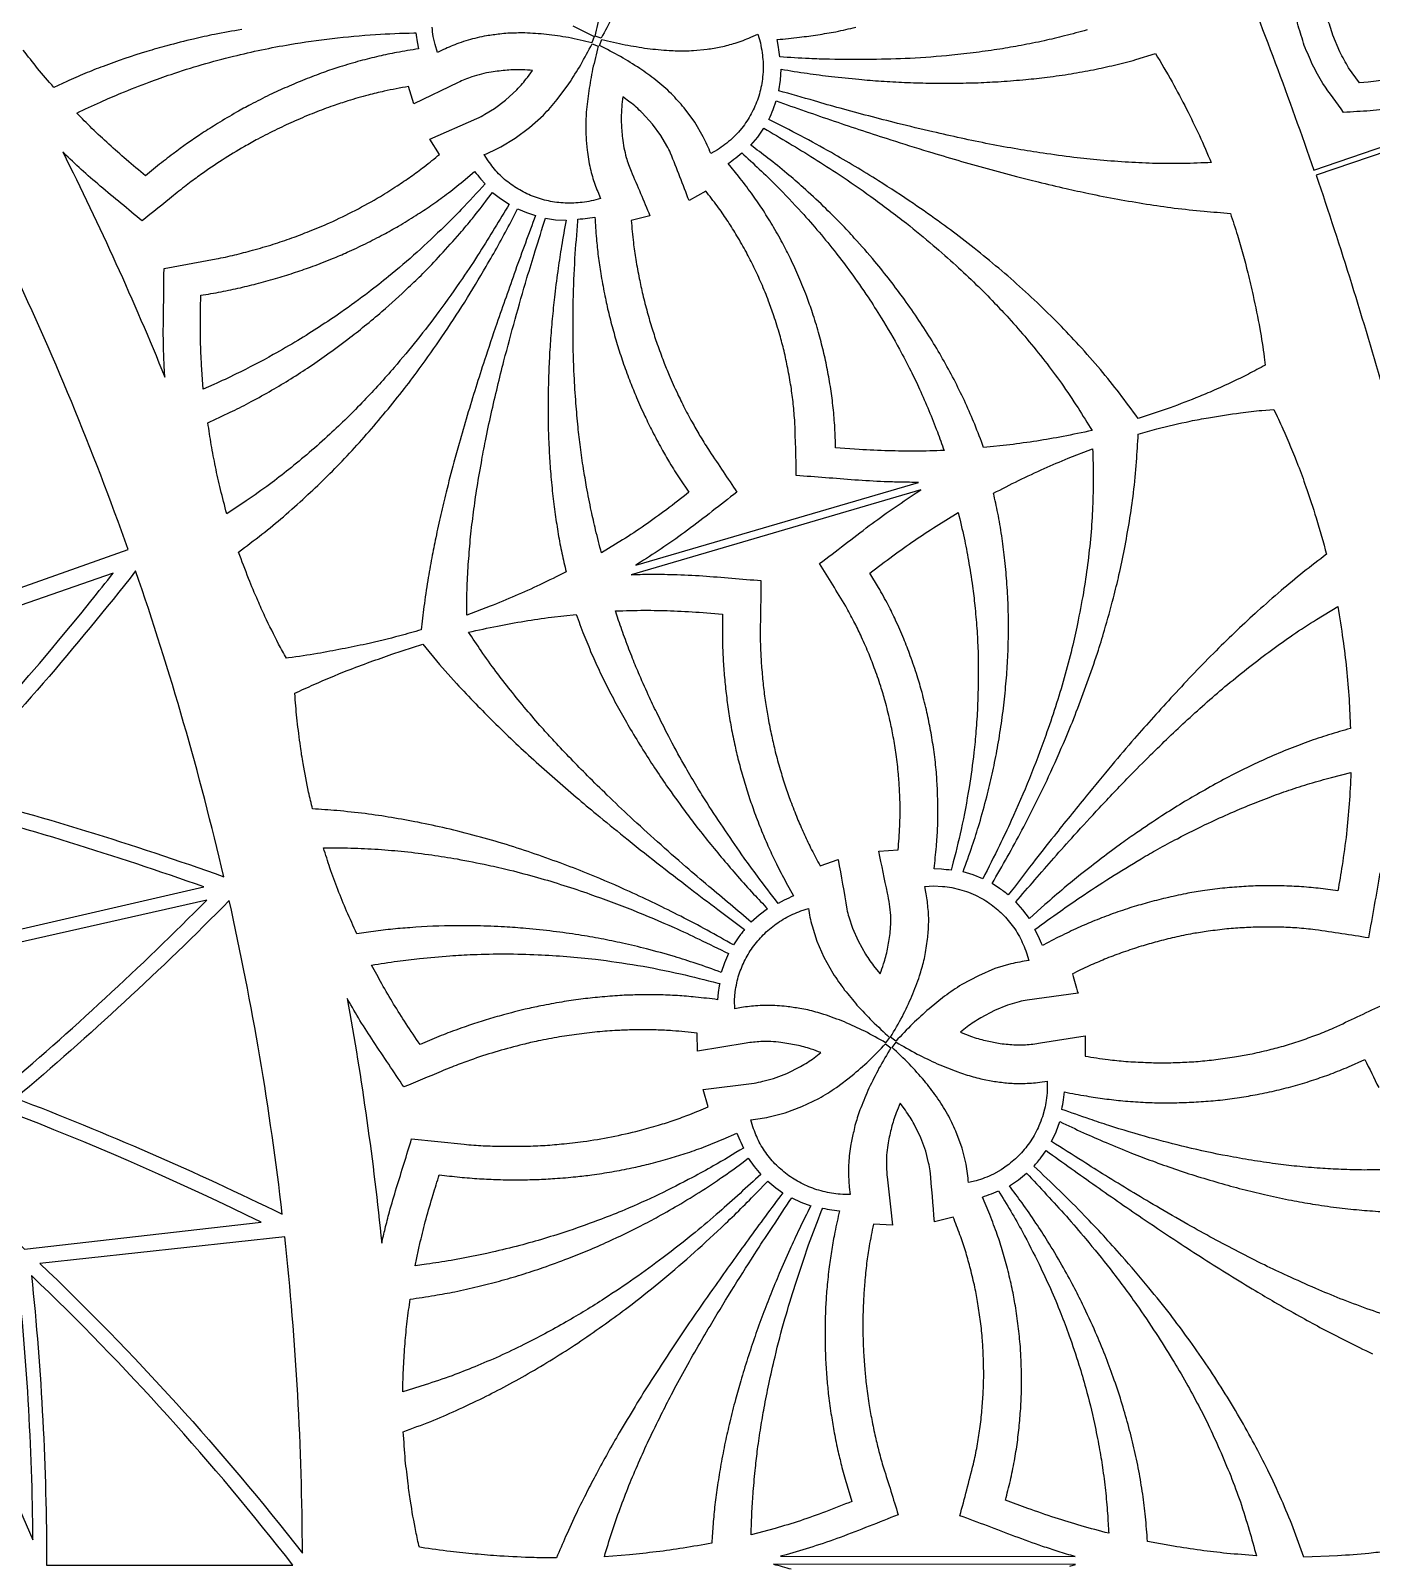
# Model space of a CAD drawing. Extents: x 10 to 990, y 10 to 990.
# Drawn here: x 760.8 to 887, y 499.9 to 644.4 of the extents above; entities that cross this region are included whole.
import ezdxf

# ---------------------------------------------------------------- set-up
doc = ezdxf.new("R2010")
doc.units = 0

msp = doc.modelspace()

# ---------------------------------------------------------------- linework, layer by layer
for points in [[(874.1, 651.44, -0.013094), (881.63, 631.3), (903.56, 638.81, -0.000937), (901.45, 640.13, -0.002796), (900.01, 641.11), (899.09, 641.8, -0.004801), (897.65, 640.83), (895.96, 639.82), (894.11, 638.88), (892.19, 638.09), (890.17, 637.46), (888.12, 637.04, -0.005631), (886.94, 636.9, 0.000825), (884.44, 636.74, 0.002062), (882.47, 639.48, 0.001351), (881.5, 641.23, 0.001077), (880.73, 643.05, 0.001279), (880.16, 644.91, 0.001112), (879.74, 646.8, -0.002624), (879.45, 648.76), (879.31, 650.26, -0.004239), (878.04, 650.48, -0.002406), (876.36, 650.85, 0.00144), (874.1, 651.44)], [(797.06, 644.24, 0.012397), (797.16, 643.4), (797.3, 642.74, 0.006674), (795.24, 642.39, 0.007487), (793.56, 642.04, 0.007545), (791.81, 641.6, 0.007942), (789.89, 641.03, 0.00767), (788.36, 640.52, 0.006978), (786.59, 639.84, 0.007301), (784.92, 639.14, 0.00783), (783.27, 638.39, 0.008185), (781.5, 637.49, 0.007629), (780.17, 636.77, 0.00747), (778.36, 635.69, 0.009213), (776.94, 634.79, 0.013693), (774.19, 632.86, 0.007131), (772.73, 631.72), (771.6, 630.79, -0.002462), (769.78, 632.3, -0.003421), (768.14, 633.75, -0.004), (766.54, 635.25, 0.00149), (765.11, 636.69, -0.005849), (767.36, 637.73, -0.007119), (769.27, 638.56, -0.008052), (771.94, 639.6, -0.010726), (773.99, 640.33, -0.022211), (779.88, 642.04, -0.019739), (785.19, 643.15, -0.010891), (789.17, 643.72, -0.011413), (793.26, 644.09, -0.00806), (796.87, 644.24), (797.06, 644.24)], [(814.23, 643, -0.001798), (813.7, 640.82, -0.001618), (813.33, 638.77, 0.00395), (813.1, 636.76, 0.013962), (813.05, 635.2, 0.022357), (813.09, 634.45, 0.008395), (813.18, 633.21, 0.024908), (813.48, 631.49, 0.018664), (813.68, 630.71, 0.018338), (814.18, 629.29), (814.45, 628.64, -0.013227), (813.55, 628.41, -0.014171), (812.73, 628.28, -0.013457), (811.93, 628.21, -0.015303), (811.12, 628.21, -0.012509), (810.32, 628.28, -0.016089), (809.54, 628.41, -0.014355), (808.79, 628.6, -0.014405), (808.04, 628.86, -0.015174), (807.34, 629.17, -0.015506), (806.67, 629.54, -0.01308), (806.02, 629.97, -0.015858), (805.41, 630.44, -0.01581), (804.85, 630.97, -0.013455), (804.34, 631.55, -0.015389), (803.87, 632.18), (803.5, 632.78, 0.028166), (805.07, 633.51), (806.4, 634.31), (807.76, 635.32), (809.06, 636.5, 0.02144), (810.36, 637.97), (811.47, 639.45, 0.001492), (812.59, 641.23, 0.001633), (813.65, 643.21), (814.23, 643)], [(814.56, 643.63, -0.001625), (816.77, 643.12, -0.001479), (818.86, 642.77, 0.004329), (820.92, 642.58, 0.014144), (822.43, 642.55, 0.027527), (823.19, 642.59), (824.48, 642.7, 0.015143), (825.79, 642.93, 0.030674), (827.14, 643.28, 0.019293), (828.6, 643.82), (829.26, 644.12), (829.5, 643.3, -0.014059), (829.67, 642.36, -0.015058), (829.75, 641.53), (829.77, 640.79, -0.012089), (829.69, 639.88, -0.016387), (829.56, 639.08, -0.014856), (829.35, 638.29, -0.015861), (829.07, 637.52, -0.015452), (828.74, 636.8, -0.015854), (828.34, 636.1, -0.014018), (827.88, 635.43), (827.43, 634.88), (826.86, 634.29, -0.013395), (826.16, 633.72, -0.015353), (825.47, 633.24), (824.83, 632.87, 0.030731), (824.12, 634.46), (823.34, 635.82), (822.33, 637.18, 0.00145), (821.13, 638.5, 0.022213), (819.65, 639.8, 0.001577), (818.14, 640.9, 0.001614), (816.34, 642.01, 0.001806), (814.34, 643.05), (814.56, 643.63)], [(831.24, 638.79), (831.4, 639.78), (831.46, 640.81, 0.002304), (833.92, 640.43, 0.003428), (836.19, 640.13, 0.004353), (838.79, 639.87, 0.004721), (840.88, 639.7, 0.003596), (843.08, 639.58, 0.003441), (845.37, 639.51, 0.004352), (847.75, 639.5, 0.004436), (850.02, 639.55, 0.004644), (852.18, 639.66, 0.004639), (854.5, 639.85, 0.00308), (856.5, 640.06, 0.004276), (858.76, 640.39, 0.004682), (860.87, 640.77, 0.003651), (862.85, 641.2, 0.003692), (864.86, 641.72), (866.72, 642.29, -0.005953), (868.28, 639.62, -0.005921), (869.64, 637.07, -0.004299), (870.85, 634.57, -0.001872), (871.97, 632.03, -0.002568), (869.32, 631.93, -0.001993), (866.76, 631.94, -0.001893), (864.18, 632.05, -0.003056), (861.51, 632.25, -0.001519), (859.02, 632.51, -0.002941), (856.13, 632.91, -0.003489), (853.75, 633.28, -0.002763), (851.08, 633.77, -0.003137), (848.41, 634.32, -0.003759), (845.76, 634.92, -0.004156), (842.43, 635.72, -0.006291), (837.01, 637.14, -0.006343), (834.6, 637.83, 0.002354), (831.24, 638.79)], [(763.79, 633.03, -0.019669), (773.41, 611.83, -0.013584), (773.34, 613.23, -0.006137), (773.27, 614.85, -0.002967), (773.27, 617.24, 0.004415), (773.33, 622.06), (778.23, 622.95, 0.006959), (779.99, 623.33, 0.008511), (781.67, 623.77, 0.010188), (783.62, 624.34, 0.01204), (785.37, 624.93, 0.012009), (787.02, 625.56, 0.008927), (788.92, 626.35, 0.027621), (793.71, 628.84, 0.008774), (795.28, 629.83, 0.009702), (796.58, 630.71, 0.008285), (797.84, 631.64, 0.008728), (799.28, 632.8), (798.37, 634.23), (802.81, 636.17, 0.024354), (803.56, 636.57), (804.45, 637.11), (805.5, 637.91), (806.57, 638.89, 0.022061), (807.57, 640.05), (808.05, 640.7, 0.010404), (807.08, 640.76, 0.024277), (805.64, 640.73, 0.008476), (804.16, 640.55, 0.038392), (802.32, 640.1, 0.023625), (801.04, 639.57), (796.85, 637.55), (796.36, 639.18, 0.014788), (794.06, 638.74, 0.008323), (792.55, 638.38, 0.009127), (790.66, 637.83, 0.010631), (789.27, 637.37, 0.009551), (787.52, 636.72, 0.011364), (785.7, 635.96, 0.012589), (784, 635.17, 0.009536), (782.17, 634.24, 0.01029), (780.9, 633.53, 0.023463), (776.81, 630.9, 0.01293), (775.59, 630, 0.01144), (774.23, 628.92, -0.001444), (771.26, 626.53, 0.003056), (767.31, 629.82, -0.002954), (765.53, 631.38, -0.002964), (763.89, 632.93), (763.79, 633.03)], [(816.55, 638.23, 0.009254), (816.44, 637.24, 0.023689), (816.4, 635.8, 0.007317), (816.51, 634.34, 0.03906), (816.87, 632.51, 0.024226), (817.32, 631.22, -0.0034), (819.1, 627.02), (817.34, 626.58, 0.009813), (817.54, 624.49, 0.003804), (817.77, 622.89, 0.005909), (818.1, 621.1, 0.007353), (818.42, 619.6, 0.006837), (818.85, 617.94, 0.007508), (819.31, 616.38, 0.006454), (819.79, 614.92, 0.006508), (820.38, 613.31, 0.004709), (820.91, 612, 0.006933), (821.69, 610.28, 0.00849), (822.36, 608.91, 0.008178), (823.17, 607.41, 0.008034), (823.87, 606.19, 0.006278), (824.71, 604.85, -0.003516), (827.28, 600.99, -0.00419), (822.64, 597.4, -0.005629), (820.42, 595.83, -0.005368), (818.22, 594.4), (817.77, 594.13), (844.38, 601.91, -0.008968), (842.72, 601.94, -0.007036), (841.17, 601.97, -0.003449), (838.4, 602.13, 0.002665), (832.88, 602.55, 0.005626), (832.75, 607.57, 0.008121), (832.6, 609.29, 0.007943), (832.39, 610.93, 0.009382), (832.08, 612.66, 0.010236), (831.73, 614.29, 0.008606), (831.33, 615.81, 0.009666), (830.77, 617.6, 0.009738), (830.28, 618.99, 0.009397), (829.6, 620.64, 0.009423), (828.9, 622.17, 0.009505), (828.18, 623.58, 0.009298), (827.3, 625.12, 0.008749), (826.46, 626.47, 0.00622), (825.57, 627.76, 0.006975), (824.49, 629.17), (824.36, 629.33), (822.79, 628.44, 0.003495), (821.04, 632.92, 0.023156), (820.7, 633.6), (820.14, 634.58), (819.35, 635.64), (818.38, 636.71, 0.022773), (817.22, 637.73), (816.55, 638.23)], [(830.3, 636.09, 0.012729), (830.72, 637.03), (830.99, 637.83, 0.002439), (836.45, 635.93, 0.002903), (841.79, 634.17, 0.003222), (845.32, 633.07, 0.006232), (848.1, 632.24, 0.006828), (853.62, 630.72, 0.009543), (855.66, 630.2, 0.005116), (858.29, 629.59, 0.003247), (860.43, 629.11, 0.001977), (863.16, 628.58, 0.002516), (865.88, 628.12, 0.001814), (868.49, 627.74, 0.003), (871.29, 627.44, -0.001194), (873.77, 627.24, -0.007783), (874.43, 625.19, -0.010186), (875.42, 621.65, -0.010067), (875.91, 619.52, -0.005437), (876.55, 616.37, -0.009944), (876.96, 613.71), (877.06, 612.96, -0.006831), (875.47, 612.11, -0.011075), (872.45, 610.68, -0.0096), (870.85, 610, -0.003502), (868.09, 608.93), (865.08, 607.93, 0.004732), (863.33, 610.3, 0.004578), (861.54, 612.53, 0.006073), (859.51, 614.82, 0.006043), (857.61, 616.83, 0.005552), (855.56, 618.85, 0.006165), (853.36, 620.86, 0.006575), (851.09, 622.79, 0.006989), (848.78, 624.64, 0.00679), (846.57, 626.3, 0.007494), (843.92, 628.16, 0.008733), (840.63, 630.31, 0.011548), (836.19, 632.96, 0.009041), (833.31, 634.54, 0.00563), (830.3, 636.09)], [(828.61, 633.66), (829.26, 634.42), (829.83, 635.26, -0.006383), (834.56, 632.42, -0.007616), (836.92, 630.9, -0.008793), (839.91, 628.82, -0.012784), (843.25, 626.31, -0.008758), (845.78, 624.23, -0.01022), (847.93, 622.33, -0.011465), (849.81, 620.56, -0.011265), (851.56, 618.8, -0.008553), (852.91, 617.37, -0.005903), (854.61, 615.42, -0.005714), (856.31, 613.32, -0.00499), (857.86, 611.25, -0.005778), (859.42, 608.92, -0.00183), (860.74, 606.8, -0.003888), (858.01, 606.23, -0.002586), (855.54, 605.8, -0.002473), (852.99, 605.45), (850.53, 605.2, 0.006451), (849.69, 607.38, 0.007121), (848.83, 609.36, 0.006916), (847.87, 611.35, 0.006573), (846.81, 613.31, 0.006394), (845.68, 615.24, 0.006448), (844.44, 617.17, 0.00672), (843.07, 619.13, 0.006174), (841.74, 620.91, 0.006119), (840.29, 622.72, 0.00804), (838.35, 624.92, 0.009371), (837.11, 626.26, 0.007075), (835.45, 627.9, 0.008307), (833.53, 629.68, 0.008512), (832, 631.01, 0.007205), (830.21, 632.45, 0.001455), (828.61, 633.66)], [(826.46, 631.93, 0.010688), (827.19, 632.47), (827.74, 632.93, -0.013669), (831.01, 629.85, -0.009082), (833.37, 627.36, -0.01806), (836.64, 623.5, -0.007865), (837.99, 621.71, -0.009347), (839.64, 619.35, -0.012086), (840.87, 617.42, -0.014767), (842.6, 614.45, -0.008546), (843.66, 612.43, -0.008385), (844.5, 610.68, -0.00696), (845.37, 608.69, -0.007679), (846.17, 606.67, -0.001427), (846.8, 604.91, -0.00188), (844.12, 604.84, -0.002088), (841.56, 604.88, -0.00349), (838.82, 605.01), (836.58, 605.17, 0.005659), (836.52, 607.05, 0.007605), (836.36, 608.94, 0.007902), (836.13, 610.73, 0.007255), (835.82, 612.51, 0.007923), (835.44, 614.27, 0.007769), (834.98, 616.04, 0.007983), (834.41, 617.89, 0.00599), (833.87, 619.43, 0.006984), (833.14, 621.23, 0.008563), (832.33, 622.99, 0.005847), (831.59, 624.46, 0.006695), (830.63, 626.14, 0.008206), (829.66, 627.69, 0.005708), (828.67, 629.13, 0.008185), (827.44, 630.74), (826.46, 631.93)], [(802.59, 631.19, 0.015588), (803.17, 630.47), (803.57, 630.02, -0.00836), (801.33, 627.6, -0.009996), (799.74, 626.01, -0.022126), (794.48, 621.29, -0.008248), (792.62, 619.83, -0.008205), (790, 617.92, -0.016094), (785.93, 615.28, -0.00843), (783.62, 613.94, -0.015872), (780.13, 612.12, -0.009918), (778.03, 611.13), (777.03, 610.68), (776.86, 612.97, -0.00131), (776.76, 615.19, -0.002936), (776.76, 617.57, 0.001879), (776.79, 619.53, 0.005505), (778.71, 619.86, 0.006907), (780.52, 620.24, 0.007093), (782.24, 620.67, 0.007707), (784.05, 621.17, 0.00891), (785.73, 621.7, 0.007868), (787.34, 622.26, 0.008076), (789.2, 622.99, 0.007483), (790.59, 623.58, 0.007023), (792.31, 624.39, 0.008211), (794.01, 625.26, 0.007595), (795.42, 626.05, 0.007236), (797.04, 627.04, 0.007051), (798.47, 627.98, 0.00748), (799.94, 629.04, 0.008486), (801.5, 630.28), (802.59, 631.19)], [(804.28, 629.22), (805.03, 628.63), (805.84, 628.11, -0.006041), (803.07, 623.59, -0.008441), (801.44, 621.12, -0.00876), (799.22, 617.99, -0.010642), (797.17, 615.32, -0.00879), (795.01, 612.74, -0.014688), (792.17, 609.61, -0.008007), (790.55, 607.97, -0.005841), (788.95, 606.44, -0.00645), (787.01, 604.72, -0.006426), (785.09, 603.13, -0.004407), (783.28, 601.72, -0.005873), (781.08, 600.18), (779.24, 598.96, -0.00293), (778.65, 601.24, -0.004064), (778.17, 603.39, -0.002072), (777.78, 605.45, 0.001561), (777.46, 607.52, 0.005908), (779.56, 608.51, 0.005651), (781.31, 609.39, 0.006664), (783.24, 610.45, 0.006383), (785.06, 611.53, 0.006466), (786.85, 612.68, 0.00655), (788.65, 613.92, 0.007633), (790.64, 615.39, 0.007994), (792.23, 616.64, 0.007016), (793.86, 618, 0.008257), (796.37, 620.28, 0.012847), (797.7, 621.57, 0.010771), (799.38, 623.33, 0.009043), (801.2, 625.36, 0.01048), (802.38, 626.77, 0.010733), (803.81, 628.61), (804.28, 629.22)], [(806.64, 627.68, 0.011282), (807.56, 627.29), (808.32, 627.03, 0.002159), (806.43, 621.87, 0.002435), (804.67, 616.86, 0.002808), (803.52, 613.42, 0.005629), (802.7, 610.85, 0.005938), (801.12, 605.56, 0.008952), (800.63, 603.8, 0.005255), (799.91, 600.99, 0.009192), (799.41, 598.89, 0.008002), (798.93, 596.69, 0.006034), (798.55, 594.81, 0.001701), (798.17, 592.68, 0.002201), (797.81, 590.21, -0.002076), (797.55, 588.03, -0.007814), (795.53, 587.46, -0.008831), (792.38, 586.69, -0.009578), (790.1, 586.23, -0.004757), (787.79, 585.79, -0.007387), (785.06, 585.38), (784.87, 585.35, -0.005364), (784.13, 586.69, -0.009296), (782.84, 589.29, -0.010958), (782.17, 590.78, -0.002149), (781.29, 592.85, 0.002167), (780.35, 595.35, 0.005695), (782.56, 597.03, 0.005692), (784.57, 598.68, 0.006184), (786.66, 600.55, 0.006552), (788.49, 602.28, 0.006037), (790.34, 604.16, 0.006558), (792.19, 606.18, 0.007012), (793.98, 608.27, 0.007782), (795.77, 610.48, 0.008348), (797.37, 612.6, 0.008915), (799.51, 615.62, 0.018085), (803.67, 622.24, 0.011726), (805.89, 626.24), (806.64, 627.68)], [(809.25, 626.8), (810.21, 626.65), (811.2, 626.59, 0.002963), (810.77, 624.15, 0.003454), (810.45, 622.08, 0.003922), (810.14, 619.62, 0.00529), (809.92, 617.56, 0.004786), (809.74, 615.49, 0.004159), (809.61, 613.34, 0.004761), (809.53, 611.11, 0.005523), (809.51, 608.91, 0.004314), (809.52, 607.08, 0.003994), (809.61, 604.9, 0.004657), (809.73, 602.96, 0.00479), (809.93, 600.85, 0.005365), (810.18, 598.89, 0.005062), (810.46, 597.04, 0.002571), (810.8, 595.24, -0.001503), (811.2, 593.49, -0.004824), (808.74, 592.27, -0.00473), (806.41, 591.22, -0.004779), (804.05, 590.24), (801.85, 589.42, -0.001428), (801.87, 591.79, -0.002861), (801.99, 594.17, -0.003199), (802.18, 596.49, -0.002504), (802.44, 598.81, -0.003041), (802.77, 601.14, -0.003314), (803.22, 603.76, -0.003368), (803.6, 605.83, -0.002937), (804.15, 608.37, -0.003785), (804.74, 610.91, -0.004723), (805.35, 613.36, -0.008505), (807.52, 621.16, -0.006168), (808.3, 623.7, 0.002583), (809.25, 626.8)], [(812.32, 626.7, 0.012138), (813.21, 626.78), (813.91, 626.89, 0.005001), (814.06, 624.86, 0.006212), (814.23, 623.21, 0.003557), (814.46, 621.57, 0.005543), (814.82, 619.67, 0.006624), (815.16, 618.06, 0.004788), (815.6, 616.37, 0.004878), (816.08, 614.7, 0.005705), (816.62, 613.05, 0.006078), (817.25, 611.34, 0.003916), (817.83, 609.91, 0.005686), (818.62, 608.16, 0.006082), (819.34, 606.7, 0.006358), (820.19, 605.09, 0.003909), (820.95, 603.77, 0.005476), (821.91, 602.24), (822.76, 600.98, -0.005367), (820.65, 599.34, -0.005693), (818.62, 597.87, -0.005725), (816.52, 596.49), (814.53, 595.27, -0.004277), (813.98, 597.44, -0.004129), (813.57, 599.25, -0.004992), (813.14, 601.46, -0.006475), (812.84, 603.2, -0.00563), (812.55, 605.24, -0.005587), (812.33, 607.11, -0.005989), (812.13, 609.36, -0.007015), (811.97, 612, -0.014148), (811.86, 615.69, -0.007347), (811.88, 619, -0.006808), (812.04, 623, -0.003685), (812.31, 626.51), (812.32, 626.7)], [(748.07, 587.84), (769.95, 595.59, 0.026055), (758.55, 623.14, -0.0364), (748.07, 587.84)], [(852.85, 563.06, 0.012913), (852.03, 563.68), (851.33, 564.14, 0.010894), (854.14, 569.16, 0.010947), (856.65, 574.2, 0.008711), (858.23, 577.77, 0.009795), (859.26, 580.3, 0.014543), (861.25, 585.84, 0.01213), (861.91, 587.98, 0.009439), (862.75, 591.03, 0.011203), (863.28, 593.21, 0.007523), (863.79, 595.62, 0.005406), (864.26, 598.22, 0.004566), (864.65, 600.93, 0.005879), (864.93, 603.85, 0.001977), (865.09, 606.46, -0.00597), (866.83, 606.95, -0.008679), (869.99, 607.68, -0.008318), (871.7, 608, -0.002868), (874.72, 608.47, -0.008584), (876.72, 608.69), (877.86, 608.78, -0.006664), (878.71, 606.96, -0.010791), (880.14, 603.53, -0.009835), (880.88, 601.5, -0.004728), (881.86, 598.56, -0.002396), (882.83, 595.14, 0.001779), (880.63, 593.45, 0.001617), (878.54, 591.72, 0.00286), (876.34, 589.78, 0.00287), (874.4, 587.99, 0.002054), (872.42, 586.05, 0.002594), (870.4, 583.99, 0.002981), (868.41, 581.87, 0.002812), (866.53, 579.8, 0.002342), (864.74, 577.78, 0.002962), (862.6, 575.27, 0.00334), (860.19, 572.36, 0.004419), (857.16, 568.6, 0.004514), (855.15, 566.04, 0.000982), (852.85, 563.06)], [(850.46, 564.59), (849.55, 564.97), (848.59, 565.25, 0.006887), (849.46, 567.69, 0.00639), (850.13, 569.78, 0.007628), (850.82, 572.31, 0.008197), (851.33, 574.45, 0.008055), (851.78, 576.63, 0.007534), (852.16, 578.92, 0.006855), (852.46, 581.22, 0.006797), (852.68, 583.51, 0.006392), (852.82, 585.71, 0.006441), (852.87, 588.11, 0.006989), (852.84, 590.27, 0.007297), (852.71, 592.61, 0.007473), (852.51, 594.82, 0.007664), (852.24, 596.89, 0.007518), (851.87, 599.02, 0.001404), (851.46, 600.89, -0.002097), (853.82, 602.09, -0.004133), (856.24, 603.22, -0.002636), (858.5, 604.19), (860.79, 605.07, -0.004947), (860.86, 602.28, -0.004391), (860.8, 599.6, -0.004623), (860.63, 596.92, -0.006018), (860.32, 594.17, -0.006414), (859.93, 591.52, -0.00698), (859.36, 588.58, -0.006397), (858.85, 586.28, -0.007053), (858.12, 583.51, -0.007778), (857.29, 580.77, -0.008689), (856.38, 578.08, -0.02126), (853.13, 570.06, -0.010207), (852.02, 567.72, -0.002678), (850.46, 564.59)], [(844.62, 601.21), (817.32, 593.22, -0.012311), (819.05, 593.26, -0.006417), (821.33, 593.24, -0.005765), (824.07, 593.11, -0.002683), (829.56, 592.66, -0.00163), (829.48, 587.74, 0.005786), (829.52, 586.07, 0.005803), (829.62, 584.47, 0.007084), (829.78, 582.78, 0.008271), (829.98, 581.19, 0.006576), (830.23, 579.7, 0.006365), (830.57, 578.01, 0.007496), (830.91, 576.54, 0.007155), (831.36, 574.89, 0.007189), (831.85, 573.33, 0.007472), (832.35, 571.89, 0.006956), (832.97, 570.29, 0.00669), (833.58, 568.89, 0.003965), (834.23, 567.5, 0.004459), (835.03, 565.98), (835.12, 565.81), (836.83, 566.4, -0.003391), (837.65, 561.72, 0.022335), (837.84, 560.99), (838.17, 559.94), (838.7, 558.75), (839.4, 557.5, 0.020945), (840.28, 556.24), (840.78, 555.64, 0.010231), (841.11, 556.57, 0.025551), (841.49, 557.96, 0.009265), (841.72, 559.42, 0.033955), (841.78, 561.13, 0.039862), (841.47, 563.24, 0.002897), (840.65, 567.18), (842.47, 567.3, 0.014724), (842.63, 569.53, 0.006253), (842.67, 571.09, 0.008427), (842.61, 572.96, 0.006312), (842.51, 574.43, 0.008789), (842.29, 576.29, 0.009532), (842.02, 577.95, 0.00836), (841.71, 579.49, 0.009867), (841.25, 581.31, 0.010027), (840.84, 582.71, 0.009631), (840.23, 584.46, 0.010572), (839.66, 585.92, 0.010202), (838.95, 587.52, 0.009592), (838.32, 588.82, 0.008567), (837.54, 590.24, 0.003535), (835.08, 594.27, 0.001576), (839.76, 597.84, -0.001485), (841.9, 599.39, -0.003421), (844.17, 600.92), (844.62, 601.21)], [(847.46, 565.38, 0.013378), (846.57, 565.49), (845.86, 565.53, 0.007728), (846.08, 567.63, 0.008648), (846.2, 569.35, 0.005743), (846.23, 571.09, 0.008218), (846.17, 573.11, 0.008697), (846.06, 574.84, 0.008592), (845.83, 576.75, 0.009228), (845.54, 578.55, 0.007899), (845.19, 580.25, 0.008272), (844.73, 582.12, 0.00597), (844.28, 583.68, 0.007743), (843.62, 585.59, 0.008209), (843, 587.19, 0.008734), (842.24, 588.93, 0.006068), (841.54, 590.37, 0.008019), (840.63, 592.02), (839.82, 593.37, -0.002926), (841.97, 594.99, -0.003688), (844.02, 596.45, -0.002009), (846.05, 597.79), (848.13, 599.08, -0.007247), (848.69, 596.68, -0.007978), (849.1, 594.57, -0.008741), (849.48, 592.13, -0.00889), (849.7, 590.31, -0.007244), (849.89, 588.17, -0.007934), (850, 586.02, -0.009134), (850.02, 583.48, -0.010346), (849.95, 580.73, -0.010812), (849.81, 578.49, -0.011888), (849.61, 576.48, -0.0125), (849.16, 573.19, -0.011727), (848.42, 569.24, -0.008979), (847.56, 565.76), (847.46, 565.38)], [(732.94, 555.52, 0.041135), (766.44, 590.73, 0.002717), (768.55, 593.37), (747.37, 586.01, -0.036292), (732.94, 555.52)], [(752.77, 572.83, -0.022583), (778.95, 564.78, 0.02619), (770.66, 593.57, -0.022577), (752.77, 572.83)], [(832.62, 562.97, 0.014748), (831.73, 562.56), (831.17, 562.27, -0.004333), (829.22, 564.84, -0.007985), (827.99, 566.53, -0.012709), (824.48, 571.73, -0.007178), (823.53, 573.26, -0.007046), (822.48, 575.05, -0.010368), (821.03, 577.68, -0.006735), (819.84, 580.03, -0.010462), (819.07, 581.64, -0.007798), (818.12, 583.77, -0.010404), (817.47, 585.32, -0.009466), (816.79, 587.11, -0.010764), (816.15, 588.92), (815.85, 589.8, -0.005448), (818.59, 589.87, -0.003996), (821.03, 589.83, -0.005754), (823.75, 589.68), (825.95, 589.49, 0.002948), (825.92, 587.69, 0.005403), (825.96, 585.89, 0.005343), (826.07, 584.18, 0.005072), (826.23, 582.47, 0.005705), (826.44, 580.77, 0.00541), (826.71, 579.07, 0.006033), (827.07, 577.28, 0.006774), (827.44, 575.69, 0.004867), (827.9, 574.02, 0.004865), (828.42, 572.35, 0.003307), (828.95, 570.8, 0.004458), (829.62, 569.09, 0.005738), (830.3, 567.49, 0.003298), (831.01, 565.98, 0.005696), (831.91, 564.27), (832.62, 562.97)], [(854.84, 560.83), (854.23, 561.66), (853.55, 562.41, 0.001608), (857.15, 566.54, -0.003988), (859.07, 568.69, -0.003954), (861.44, 571.26, -0.006998), (864.2, 574.17, -0.003845), (866.26, 576.24, -0.004721), (867.98, 577.92, -0.003852), (869.74, 579.57, -0.002457), (871.6, 581.25, -0.001429), (873.5, 582.88, -0.002872), (875.59, 584.56, -0.003184), (877.64, 586.12, -0.002728), (879.65, 587.56, -0.003427), (881.87, 589), (883.88, 590.22, -0.005532), (884.37, 587.13, -0.00429), (884.72, 584.36, -0.004533), (884.95, 581.49, -0.001896), (885.07, 578.74, 0.00321), (883.02, 578.14, 0.003535), (881.07, 577.49, 0.003076), (879.1, 576.73, 0.004701), (877.04, 575.85, 0.004657), (875.09, 574.93, 0.004468), (873.12, 573.93, 0.004461), (871.1, 572.8, 0.004203), (869.23, 571.71, 0.003865), (867.32, 570.51, 0.00486), (864.94, 568.91, 0.005987), (863.55, 567.94, 0.004128), (861.63, 566.51, 0.004616), (859.67, 564.98, 0.004162), (858.12, 563.72, 0.003945), (856.31, 562.16), (854.84, 560.83)], [(830.18, 561.75), (829.38, 561.16), (828.65, 560.49, 0.002063), (824.64, 563.87, -0.003999), (822.49, 565.71, -0.003468), (819.81, 568.07, -0.006448), (817.24, 570.41, -0.004057), (815.07, 572.47, -0.006238), (813.22, 574.29, -0.008244), (811.67, 575.87, -0.008315), (810.09, 577.54, -0.006451), (808.92, 578.82, -0.002806), (807.44, 580.53, -0.002493), (805.96, 582.34, -0.001875), (804.59, 584.1, -0.002331), (803.2, 586.05, 0.001854), (802.02, 587.8, -0.00395), (804.74, 588.38, -0.004753), (807.28, 588.85, -0.005059), (809.82, 589.22), (812.15, 589.48, 0.003893), (812.88, 587.55, 0.004908), (813.61, 585.78, 0.004539), (814.42, 583.99, 0.003597), (815.3, 582.21, 0.003512), (816.25, 580.44, 0.003568), (817.27, 578.65, 0.004298), (818.44, 576.73, 0.004828), (819.53, 575.03, 0.00349), (820.67, 573.35, 0.004494), (822.36, 571.01, 0.009873), (823.37, 569.66, 0.005287), (824.66, 568.03, 0.007992), (827.35, 564.83, 0.003407), (828.87, 563.14, -0.001533), (830.18, 561.75)], [(828.02, 559.82, 0.01132), (827.41, 559.03), (826.96, 558.36, 0.011081), (822.01, 561.05, 0.010933), (817.18, 563.38, 0.008787), (813.44, 564.99, 0.008188), (810.97, 565.95, 0.013135), (805.59, 567.8, 0.01632), (799.93, 569.33, 0.006818), (797.25, 569.9, 0.006322), (794.77, 570.35, 0.006093), (792.28, 570.72, 0.006314), (789.61, 571, 0.001173), (787.32, 571.17, -0.006954), (786.95, 572.74, -0.00787), (786.43, 575.44, -0.01056), (786.18, 577.05, -0.002567), (785.87, 579.45, -0.00922), (785.68, 581.72), (785.65, 582.05, -0.006797), (787.45, 582.87, -0.0092), (790.58, 584.19, -0.009245), (792.76, 585, -0.005319), (794.8, 585.73), (797.71, 586.67), (799.28, 584.77), (800.88, 582.97, 0.002069), (802.69, 581.06, 0.002167), (804.36, 579.37, 0.002526), (806.23, 577.56, 0.00297), (808.15, 575.78, 0.003298), (810.13, 574.02, 0.003607), (812.15, 572.27, 0.003765), (814.06, 570.67, 0.003417), (816.65, 568.56, 0.006671), (822.88, 563.68, 0.004045), (825.51, 561.69), (828.02, 559.82)], [(856.06, 558.29, 0.010097), (855.69, 559.14), (855.36, 559.8, -0.004617), (857.76, 561.54, -0.008856), (859.64, 562.84, -0.015247), (865.37, 566.47, -0.009138), (866.93, 567.36, -0.009201), (868.78, 568.36, -0.011271), (871.72, 569.83, -0.00678), (873.81, 570.78, -0.007377), (875.46, 571.48, -0.005415), (877.41, 572.25, -0.005542), (879.28, 572.92, -0.004706), (881.27, 573.56, -0.005268), (883.29, 574.13), (885.12, 574.59, -0.004465), (884.97, 571.64, -0.004641), (884.71, 568.83, -0.00635), (884.3, 565.85, -0.001846), (883.89, 563.44, 0.005409), (882.04, 563.69, 0.004903), (880.26, 563.85, 0.007337), (878.38, 563.92, 0.006988), (876.59, 563.92, 0.007464), (874.82, 563.84, 0.007357), (873.03, 563.69, 0.007559), (871.14, 563.44, 0.005081), (869.56, 563.18, 0.006042), (867.7, 562.77, 0.005907), (865.94, 562.32, 0.004508), (864.3, 561.84, 0.005419), (862.49, 561.22, 0.00663), (860.8, 560.56, 0.004092), (859.22, 559.88, 0.004762), (857.5, 559.04), (856.06, 558.29)], [(732.84, 553.64), (777.07, 563.82, 0.021984), (751.63, 571.63, -0.022402), (732.84, 553.64)], [(826.5, 557.54), (826.12, 556.68), (825.82, 555.77, 0.006487), (823.44, 556.61, 0.006033), (821.41, 557.26, 0.007926), (818.78, 557.98, 0.009944), (816.51, 558.52, 0.01011), (814.5, 558.93, 0.008723), (812.4, 559.3, 0.008714), (810, 559.63, 0.009651), (807.42, 559.9, 0.011811), (805.41, 560.05, 0.00961), (802.8, 560.15, 0.01243), (800.83, 560.16, 0.017012), (796.5, 559.98, 0.012575), (794.67, 559.82, 0.011773), (792.82, 559.59), (791.49, 559.4, -0.003069), (790.53, 561.54, -0.003162), (789.71, 563.56, -0.003684), (788.96, 565.6, 0.001912), (788.34, 567.49, -0.003751), (790.93, 567.48, -0.005156), (793.5, 567.36, -0.005656), (795.99, 567.15, -0.006355), (798.55, 566.83, -0.005556), (800.93, 566.45, -0.007159), (803.85, 565.87, -0.007503), (805.91, 565.4, -0.007235), (808.51, 564.71, -0.014763), (813.45, 563.14, -0.02071), (821.38, 559.99, -0.009163), (823.73, 558.89, -0.002264), (826.5, 557.54)], [(841.77, 549.67, 0.001692), (842.88, 551.62, 0.001578), (843.78, 553.52, 0.00721), (844.5, 555.45, 0.016133), (844.9, 556.89, 0.028005), (845.05, 557.64), (845.25, 558.9, 0.01668), (845.35, 560.31, 0.03597), (845.29, 561.89, 0.026215), (845.09, 563.33), (844.99, 563.87), (845.82, 563.91), (846.66, 563.87, -0.013576), (847.55, 563.75), (848.26, 563.59, -0.01292), (849.12, 563.31), (849.76, 563.04, -0.014506), (850.55, 562.62, -0.01563), (851.23, 562.17, -0.016312), (851.86, 561.67, -0.016234), (852.44, 561.12, -0.013517), (852.98, 560.51, -0.017024), (853.47, 559.86, -0.015247), (853.9, 559.15, -0.014156), (854.26, 558.41, -0.01582), (854.57, 557.61), (854.79, 556.88, 0.030241), (853.09, 556.56), (851.6, 556.12), (850.04, 555.46), (848.48, 554.62, 0.019773), (846.85, 553.52), (845.39, 552.35, -0.001346), (843.83, 550.93, -0.001536), (842.26, 549.3), (841.77, 549.67)], [(733.09, 552.59, -0.022391), (757.82, 544.52, 0.021975), (777.35, 562.57), (733.09, 552.59)], [(759.36, 543.93, -0.022561), (784.47, 532.99, 0.02616), (779.47, 562.53, -0.022572), (759.36, 543.93)], [(841.3, 549.15, 0.001539), (839.33, 550.23, 0.001346), (837.42, 551.11, 0.006778), (835.49, 551.81, 0.015564), (833.97, 552.23, 0.022764), (833.21, 552.37, 0.009602), (831.96, 552.56, 0.025025), (830.18, 552.66, 0.021214), (829.25, 552.63, 0.021886), (827.71, 552.46), (827.09, 552.35), (827.08, 553.14), (827.13, 553.93, -0.012983), (827.28, 554.78, -0.016563), (827.48, 555.53, -0.012436), (827.75, 556.27, -0.016938), (828.06, 556.96, -0.014496), (828.44, 557.63, -0.014488), (828.89, 558.28, -0.014986), (829.38, 558.88, -0.014973), (829.91, 559.44, -0.012659), (830.51, 559.97, -0.015178), (831.14, 560.45, -0.014557), (831.83, 560.87, -0.013279), (832.55, 561.24, -0.014329), (833.32, 561.55), (834.02, 561.79, 0.029241), (834.37, 560.14), (834.82, 558.7), (835.49, 557.2), (836.33, 555.69, 0.019633), (837.44, 554.11, -0.001355), (838.6, 552.69, -0.001608), (840.03, 551.17, -0.001705), (841.67, 549.64), (841.3, 549.15)], [(825.67, 554.71, 0.012397), (825.53, 553.87), (825.47, 553.2, 0.006674), (823.4, 553.44, 0.007487), (821.69, 553.58, 0.007545), (819.88, 553.66, 0.007942), (817.89, 553.65, 0.00767), (816.27, 553.59, 0.006978), (814.38, 553.44, 0.007301), (812.58, 553.24, 0.00783), (810.79, 552.98, 0.008185), (808.83, 552.61, 0.007629), (807.35, 552.3, 0.00747), (805.31, 551.77, 0.009213), (803.69, 551.31, 0.013693), (800.51, 550.23, 0.007131), (798.79, 549.55), (797.45, 548.97, -0.002462), (796.13, 550.93, -0.003421), (794.96, 552.79, -0.004), (793.85, 554.68, 0.00149), (792.88, 556.46, -0.005849), (795.33, 556.83, -0.007119), (797.4, 557.08, -0.008052), (800.26, 557.33, -0.010726), (802.43, 557.45, -0.022211), (808.56, 557.43, -0.019739), (813.97, 557, -0.010891), (817.95, 556.43, -0.011413), (821.98, 555.63, -0.00806), (825.48, 554.76), (825.67, 554.71)], [(790.58, 553.32, -0.019669), (793.84, 530.27, -0.013584), (794.16, 531.63, -0.006137), (794.56, 533.21, -0.002967), (795.23, 535.5, 0.004415), (796.65, 540.11), (801.6, 539.58, 0.006959), (803.4, 539.45, 0.008511), (805.13, 539.4, 0.010188), (807.17, 539.4, 0.01204), (809.01, 539.47, 0.012009), (810.77, 539.61, 0.008927), (812.81, 539.84, 0.027621), (818.11, 540.88, 0.008774), (819.9, 541.38, 0.009702), (821.39, 541.86, 0.008285), (822.86, 542.4, 0.008728), (824.57, 543.11), (824.1, 544.73), (828.91, 545.34, 0.024354), (829.74, 545.52), (830.74, 545.78), (831.98, 546.25), (833.28, 546.9, 0.022061), (834.57, 547.72), (835.21, 548.21, 0.010404), (834.3, 548.55, 0.024277), (832.91, 548.92, 0.008476), (831.44, 549.17, 0.038392), (829.54, 549.25, 0.023625), (828.16, 549.11), (823.58, 548.34), (823.56, 550.05, 0.014788), (821.24, 550.27, 0.008323), (819.68, 550.35, 0.009127), (817.72, 550.36, 0.010631), (816.25, 550.31, 0.009551), (814.39, 550.18, 0.011364), (812.43, 549.96, 0.012589), (810.58, 549.69, 0.009536), (808.56, 549.31, 0.01029), (807.14, 548.98, 0.023463), (802.48, 547.61, 0.01293), (801.05, 547.09, 0.01144), (799.44, 546.44, -0.001444), (795.92, 544.98, 0.003056), (793.06, 549.25, -0.002954), (791.79, 551.25, -0.002964), (790.65, 553.19), (790.58, 553.32)], [(733.99, 550.94, -0.036304), (760.2, 529.71), (782.49, 532.25, 0.041132), (737.01, 550.05, 0.002706), (733.99, 550.94)], [(733.31, 549.81, -0.045841), (755.67, 513.7, -0.012844), (760.99, 502.35, 0.025194), (759.43, 528.56, 0.036349), (733.31, 549.81)], [(842.28, 549.19, -0.001625), (844.26, 548.08, -0.001479), (846.16, 547.16, 0.004329), (848.09, 546.39, 0.014144), (849.53, 545.94, 0.027527), (850.28, 545.76), (851.54, 545.51, 0.015143), (852.86, 545.35, 0.030674), (854.25, 545.31, 0.019293), (855.81, 545.42), (856.53, 545.52), (856.52, 544.66, -0.014059), (856.43, 543.71, -0.015058), (856.27, 542.89), (856.07, 542.18, -0.012089), (855.74, 541.33, -0.016387), (855.39, 540.6, -0.014856), (854.97, 539.9, -0.015861), (854.49, 539.24, -0.015452), (853.97, 538.64, -0.015854), (853.39, 538.08, -0.014018), (852.75, 537.57), (852.17, 537.17), (851.45, 536.77, -0.013395), (850.62, 536.41, -0.015353), (849.83, 536.15), (849.1, 535.97, 0.030731), (848.88, 537.7), (848.51, 539.22), (847.92, 540.82, 0.00145), (847.14, 542.42, 0.022213), (846.09, 544.08, 0.001577), (844.95, 545.57, 0.001614), (843.54, 547.14, 0.001806), (841.91, 548.7), (842.28, 549.19)], [(841.79, 548.68, -0.001798), (840.67, 546.74, -0.001618), (839.73, 544.88, 0.00395), (838.95, 543, 0.013962), (838.46, 541.53, 0.022357), (838.29, 540.79, 0.008395), (838.02, 539.58, 0.024908), (837.82, 537.85, 0.018664), (837.8, 537.04, 0.018338), (837.87, 535.54), (837.96, 534.84, -0.013227), (837.03, 534.87, -0.014171), (836.21, 534.97, -0.013457), (835.41, 535.14, -0.015303), (834.64, 535.37, -0.012509), (833.89, 535.66, -0.016089), (833.18, 536, -0.014355), (832.52, 536.4, -0.014405), (831.87, 536.86, -0.015174), (831.28, 537.35, -0.015506), (830.74, 537.89, -0.01308), (830.24, 538.49, -0.015858), (829.79, 539.11, -0.01581), (829.4, 539.78, -0.013455), (829.08, 540.48, -0.015389), (828.8, 541.22), (828.61, 541.9, 0.028166), (830.32, 542.16), (831.83, 542.54), (833.41, 543.13), (835, 543.9, 0.02144), (836.66, 544.94), (838.14, 546.05, 0.001492), (839.72, 547.44, 0.001633), (841.3, 549.04), (841.79, 548.68)], [(842.67, 543.45, 0.009254), (842.29, 542.53, 0.023689), (841.85, 541.16, 0.007317), (841.53, 539.73, 0.03906), (841.37, 537.87, 0.024226), (841.44, 536.51, -0.0034), (841.96, 531.98), (840.15, 532.05, 0.009813), (839.75, 529.98, 0.003804), (839.51, 528.38, 0.005909), (839.33, 526.57, 0.007353), (839.22, 525.05, 0.006837), (839.16, 523.33, 0.007508), (839.16, 521.7, 0.006454), (839.21, 520.17, 0.006508), (839.33, 518.46, 0.004709), (839.46, 517.05, 0.006933), (839.73, 515.18, 0.00849), (839.99, 513.68, 0.008178), (840.34, 512.01, 0.008034), (840.67, 510.64, 0.006278), (841.1, 509.12, -0.003516), (842.48, 504.7, -0.00419), (837.02, 502.56, -0.005629), (834.44, 501.68, -0.005368), (831.93, 500.92), (831.41, 500.79), (859.14, 500.76, -0.008968), (857.55, 501.25, -0.007036), (856.08, 501.72, -0.003449), (853.47, 502.66, 0.002665), (848.29, 504.61, 0.005626), (849.57, 509.47, 0.008121), (849.92, 511.16, 0.007943), (850.18, 512.79, 0.009382), (850.37, 514.54, 0.010236), (850.49, 516.2, 0.008606), (850.54, 517.77, 0.009666), (850.5, 519.65, 0.009738), (850.42, 521.12, 0.009397), (850.24, 522.89, 0.009423), (849.99, 524.57, 0.009505), (849.71, 526.12, 0.009298), (849.29, 527.84, 0.008749), (848.87, 529.37, 0.00622), (848.38, 530.86, 0.006975), (847.74, 532.52), (847.66, 532.71), (845.9, 532.29, 0.003495), (845.49, 537.09, 0.023156), (845.35, 537.84), (845.09, 538.93), (844.63, 540.18), (844, 541.48, 0.022773), (843.17, 542.78), (842.67, 543.45)], [(827.29, 540.63, 0.015588), (827.65, 539.77), (827.91, 539.23, -0.00836), (825.07, 537.54, -0.009996), (823.1, 536.46, -0.022126), (816.73, 533.41, -0.008248), (814.53, 532.54, -0.008205), (811.47, 531.44, -0.016094), (806.83, 530.05, -0.00843), (804.23, 529.42, -0.015872), (800.37, 528.65, -0.009918), (798.07, 528.3), (796.99, 528.15), (797.47, 530.4, -0.00131), (798.01, 532.55, -0.002936), (798.67, 534.84, 0.001879), (799.26, 536.71, 0.005505), (801.18, 536.49, 0.006907), (803.04, 536.34, 0.007093), (804.8, 536.26, 0.007707), (806.68, 536.24, 0.00891), (808.45, 536.27, 0.007868), (810.15, 536.36, 0.008076), (812.13, 536.53, 0.007483), (813.64, 536.7, 0.007023), (815.52, 537, 0.008211), (817.39, 537.36, 0.007595), (818.96, 537.71, 0.007236), (820.8, 538.21, 0.007051), (822.43, 538.71, 0.00748), (824.14, 539.31, 0.008486), (825.99, 540.06), (827.29, 540.63)], [(828.36, 538.26), (828.91, 537.48), (829.54, 536.75, -0.006041), (825.61, 533.2, -0.008441), (823.35, 531.28, -0.00876), (820.34, 528.91, -0.010642), (817.62, 526.93, -0.00879), (814.82, 525.06, -0.014688), (811.21, 522.86, -0.008007), (809.2, 521.74, -0.005841), (807.23, 520.72, -0.00645), (804.89, 519.61, -0.006426), (802.6, 518.63, -0.004407), (800.46, 517.79, -0.005873), (797.92, 516.93), (795.81, 516.28, -0.00293), (795.89, 518.64, -0.004064), (796.03, 520.83, -0.002072), (796.23, 522.92, 0.001561), (796.51, 525, 0.005908), (798.81, 525.35, 0.005651), (800.73, 525.7, 0.006664), (802.88, 526.18, 0.006383), (804.93, 526.7, 0.006466), (806.98, 527.3, 0.00655), (809.05, 527.98, 0.007633), (811.38, 528.83, 0.007994), (813.26, 529.58, 0.007016), (815.2, 530.43, 0.008257), (818.25, 531.91, 0.012847), (819.89, 532.78, 0.010771), (822, 533.99, 0.009043), (824.32, 535.42, 0.01048), (825.85, 536.45, 0.010733), (827.74, 537.8), (828.36, 538.26)], [(852.96, 535.66), (853.8, 536.22), (854.58, 536.85, -0.006383), (858.32, 532.8, -0.007616), (860.15, 530.67, -0.008793), (862.44, 527.84, -0.012784), (864.93, 524.49, -0.008758), (866.77, 521.78, -0.01022), (868.3, 519.35, -0.011465), (869.6, 517.12, -0.011265), (870.79, 514.94, -0.008553), (871.68, 513.19, -0.005903), (872.76, 510.84, -0.005714), (873.8, 508.35, -0.00499), (874.71, 505.92, -0.005778), (875.55, 503.24, -0.00183), (876.22, 500.84, -0.003888), (873.44, 501.06, -0.002586), (870.95, 501.35, -0.002473), (868.4, 501.73), (865.97, 502.19, 0.006451), (865.77, 504.51, 0.007121), (865.51, 506.65, 0.006916), (865.15, 508.83, 0.006573), (864.69, 511.01, 0.006394), (864.14, 513.19, 0.006448), (863.5, 515.38, 0.00672), (862.74, 517.65, 0.006174), (861.97, 519.73, 0.006119), (861.08, 521.87, 0.00804), (859.84, 524.53, 0.009371), (859.02, 526.17, 0.007075), (857.9, 528.21, 0.008307), (856.55, 530.47, 0.008512), (855.46, 532.17, 0.007205), (854.15, 534.06, 0.001455), (852.96, 535.66)], [(830.19, 536.11, 0.011282), (830.96, 535.49), (831.62, 535.02, 0.002159), (828.35, 530.6, 0.002435), (825.26, 526.29, 0.002808), (823.18, 523.31, 0.005629), (821.67, 521.08, 0.005938), (818.66, 516.45, 0.008952), (817.7, 514.89, 0.005255), (816.21, 512.41, 0.009192), (815.14, 510.53, 0.008002), (814.06, 508.55, 0.006034), (813.17, 506.86, 0.001701), (812.2, 504.92, 0.002201), (811.16, 502.65, -0.002076), (810.3, 500.63, -0.007814), (808.2, 500.66, -0.008831), (804.96, 500.81, -0.009578), (802.64, 501, -0.004757), (800.3, 501.24, -0.007387), (797.57, 501.61), (797.38, 501.63, -0.005364), (797.05, 503.13, -0.009296), (796.54, 505.99, -0.010958), (796.32, 507.61, -0.002149), (796.06, 509.84, 0.002167), (795.86, 512.51, 0.005695), (798.45, 513.49, 0.005692), (800.85, 514.51, 0.006184), (803.38, 515.72, 0.006552), (805.62, 516.86, 0.006037), (807.92, 518.15, 0.006558), (810.27, 519.56, 0.007012), (812.58, 521.06, 0.007782), (814.91, 522.68, 0.008348), (817.05, 524.26, 0.008915), (819.95, 526.55, 0.018085), (825.81, 531.73, 0.011726), (829.07, 534.95), (830.19, 536.11)], [(850.41, 534.61, 0.010688), (851.26, 534.92), (851.92, 535.21, -0.013669), (854.19, 531.33, -0.009082), (855.75, 528.28, -0.01806), (857.8, 523.66, -0.007865), (858.59, 521.56, -0.009347), (859.5, 518.83, -0.012086), (860.15, 516.63, -0.014767), (860.97, 513.29, -0.008546), (861.41, 511.05, -0.008385), (861.73, 509.14, -0.00696), (862, 506.99, -0.007679), (862.2, 504.82, -0.001427), (862.31, 502.95, -0.00188), (859.72, 503.65, -0.002088), (857.27, 504.4, -0.00349), (854.68, 505.3), (852.58, 506.08, 0.005659), (853.05, 507.91, 0.007605), (853.43, 509.76, 0.007902), (853.71, 511.54, 0.007255), (853.91, 513.34, 0.007923), (854.05, 515.14, 0.007769), (854.1, 516.97, 0.007983), (854.07, 518.9, 0.00599), (853.99, 520.53, 0.006984), (853.79, 522.46, 0.008563), (853.52, 524.38, 0.005847), (853.22, 525.99, 0.006695), (852.78, 527.88, 0.008206), (852.28, 529.65, 0.005708), (851.74, 531.3, 0.008185), (851.01, 533.19), (850.41, 534.61)], [(832.45, 534.54), (833.32, 534.13), (834.25, 533.79, 0.002963), (833.15, 531.56, 0.003454), (832.27, 529.67, 0.003922), (831.28, 527.4, 0.00529), (830.48, 525.48, 0.004786), (829.73, 523.55, 0.004159), (829, 521.52, 0.004761), (828.3, 519.41, 0.005523), (827.65, 517.3, 0.004314), (827.15, 515.54, 0.003994), (826.62, 513.43, 0.004657), (826.19, 511.53, 0.00479), (825.79, 509.45, 0.005365), (825.47, 507.49, 0.005062), (825.22, 505.64, 0.002571), (825.04, 503.82, -0.001503), (824.93, 502.03, -0.004824), (822.23, 501.55, -0.00473), (819.7, 501.2, -0.004779), (817.16, 500.93), (814.81, 500.75, -0.001428), (815.5, 503.03, -0.002861), (816.29, 505.28, -0.003199), (817.12, 507.45, -0.002504), (818.03, 509.6, -0.003041), (819, 511.74, -0.003314), (820.17, 514.13, -0.003368), (821.12, 516.01, -0.002937), (822.36, 518.29, -0.003785), (823.64, 520.56, -0.004723), (824.92, 522.74, -0.008505), (829.2, 529.61, -0.006168), (830.66, 531.83, 0.002583), (832.45, 534.54)], [(835.37, 533.58, 0.012138), (836.24, 533.4), (836.95, 533.31, 0.005001), (836.52, 531.32, 0.006212), (836.22, 529.69, 0.003557), (835.98, 528.05, 0.005543), (835.78, 526.13, 0.006624), (835.66, 524.48, 0.004788), (835.6, 522.75, 0.004878), (835.59, 521.01, 0.005705), (835.65, 519.27, 0.006078), (835.77, 517.45, 0.003916), (835.92, 515.91, 0.005686), (836.19, 514.01, 0.006082), (836.46, 512.41, 0.006358), (836.83, 510.63, 0.003909), (837.18, 509.14, 0.005476), (837.67, 507.41), (838.13, 505.96, -0.005367), (835.64, 504.98, -0.005693), (833.28, 504.14, -0.005725), (830.88, 503.4), (828.63, 502.8, -0.004277), (828.71, 505.03, -0.004129), (828.83, 506.89, -0.004992), (829.04, 509.13, -0.006475), (829.24, 510.88, -0.00563), (829.54, 512.93, -0.005587), (829.86, 514.78, -0.005989), (830.3, 516.99, -0.007015), (830.88, 519.57, -0.014148), (831.82, 523.14, -0.007347), (832.77, 526.31, -0.006808), (834.05, 530.1, -0.003685), (835.3, 533.4), (835.37, 533.58)], [(761.63, 528.37, -0.036375), (786.37, 501.09, 0.026016), (784.71, 530.87), (761.63, 528.37)], [(760.85, 527.22, -0.026013), (762.27, 499.95), (785.48, 499.94, 0.036413), (760.85, 527.22)]]:
    msp.add_lwpolyline(points, format="xyb", close=True)
for points in [[(815.56, 645.73, -0.001536), (814.51, 643.73), (813.93, 643.94), (813.93, 643.94, 0.001692), (814.44, 646.13, 0.001578)], [(780.65, 644.55, 0.009651), (778.09, 644.09, 0.011811), (776.12, 643.66, 0.00961), (773.59, 643.02, 0.01243), (771.7, 642.48, 0.017012), (767.59, 641.08, 0.012575), (765.88, 640.41, 0.011773), (764.17, 639.67), (762.94, 639.11, -0.003069), (761.43, 640.9, -0.003162), (760.07, 642.61, -0.003684)], [(811.84, 644.9, -0.001705), (813.84, 643.89), (813.62, 643.31), (813.62, 643.31, 0.001539), (811.43, 643.8, 0.001346), (809.35, 644.1, 0.006778), (807.31, 644.23, 0.015564), (805.73, 644.2, 0.022764), (804.96, 644.12, 0.009602), (803.7, 643.96, 0.025025), (801.97, 643.55, 0.021214), (801.09, 643.26, 0.021886), (799.66, 642.66), (799.09, 642.38), (798.86, 643.14), (798.69, 643.91, -0.012983), (798.59, 644.77, -0.016563)], [(860.28, 644.52, -0.00511), (858.15, 643.95, -0.005448), (856.22, 643.49, -0.005464), (854.07, 643.06, -0.004852), (852.07, 642.71, -0.00541), (849.82, 642.4, -0.006478), (847.53, 642.14, -0.012795), (843.6, 641.84, -0.00468), (840, 641.73, -0.008037), (836, 641.75, -0.007944), (834.1, 641.82, -0.003604), (831.32, 641.97), (831.32, 641.97, 0.013576), (831.22, 642.88), (831.09, 643.61, 0.005551), (833.19, 643.83, 0.006908), (834.91, 644.06, 0.004239), (836.61, 644.35, 0.005033), (838.49, 644.77, 0.004428)], [(905.66, 645.25, -0.005261), (905.11, 643.36, -0.001052), (904.47, 641.57, -0.002377), (903.03, 642.47, -0.003386), (901.69, 643.37, -0.002275), (900.39, 644.35), (899.18, 645.32, -0.003552), (897.66, 644.18, -0.004682), (896.12, 643.13), (894.6, 642.2), (892.94, 641.35), (891.26, 640.64), (889.51, 640.09), (887.73, 639.71, -0.006589), (886.76, 639.59), (885.92, 639.53), (885.92, 639.53), (884.9, 640.94, 0.001121), (884.07, 642.44), (883.41, 644.03, 0.00111), (882.9, 645.67, 0.001086)], [(903.76, 638.29), (881.85, 630.83, -0.013282), (888.24, 610.34, -0.001905)], [(887.85, 565.14, -0.004237), (886.77, 559.02, 0.004014), (881.76, 559.78, 0.007907), (880.04, 559.95, 0.007826), (878.39, 560.03, 0.007214), (876.74, 560.04, 0.007873), (875.09, 559.98, 0.007936), (873.43, 559.86, 0.008056), (871.68, 559.64, 0.005574), (870.23, 559.42, 0.006549), (868.5, 559.06, 0.00639), (866.87, 558.66, 0.004993), (865.36, 558.23, 0.005914), (863.68, 557.67, 0.007217), (862.11, 557.08, 0.004612), (860.67, 556.47, 0.005145), (859.07, 555.71), (858.9, 555.62, -0.00148), (859.42, 553.82), (854.62, 553.16, 0.022814), (853.87, 553), (852.79, 552.69), (851.56, 552.18), (850.27, 551.5, 0.02108), (848.98, 550.64), (848.34, 550.14, 0.008883), (849.3, 549.76, 0.023664), (850.71, 549.35), (852.09, 549.08, 0.026481), (853.57, 548.95, 0.025679), (854.46, 548.96, 0.028972), (855.88, 549.13), (860.08, 549.78, -0.001432), (860.1, 547.89, 0.010632), (862.25, 547.56, 0.004481), (863.91, 547.39, 0.007066), (865.79, 547.29, 0.005186), (867.27, 547.25, 0.006127), (869.05, 547.29, 0.006706), (870.74, 547.39, 0.007507), (872.41, 547.56, 0.008042), (874.17, 547.81, 0.005953), (875.61, 548.06, 0.007783), (877.43, 548.48, 0.008158), (878.95, 548.89, 0.006967), (880.54, 549.4, 0.005783), (882, 549.92, 0.005342), (883.52, 550.55, 0.001827), (887.93, 552.63, -0.005649)], [(888.49, 537.19, -0.005235), (886.4, 537.16, -0.00511), (884.2, 537.22, -0.005448), (882.22, 537.32, -0.005464), (880.03, 537.51, -0.004852), (878.02, 537.74, -0.00541), (875.76, 538.08, -0.006478), (873.5, 538.48, -0.012795), (869.64, 539.3, -0.00468), (866.16, 540.2, -0.008037), (862.32, 541.35, -0.007944), (860.52, 541.95, -0.003604), (857.89, 542.87), (857.89, 542.87, 0.013576), (858.06, 543.78), (858.14, 544.51, 0.005551), (860.22, 544.13, 0.006908), (861.93, 543.87, 0.004239), (863.65, 543.67, 0.005033), (865.56, 543.54, 0.004428), (867.28, 543.48, 0.005616), (869.2, 543.51, 0.006197), (871.01, 543.6, 0.006927), (872.82, 543.75, 0.00592), (874.62, 543.99, 0.005209), (876.31, 544.27, 0.005753), (878.16, 544.67, 0.007337), (879.91, 545.12, 0.006676), (881.64, 545.65, 0.00561), (883.24, 546.21, 0.005107), (884.9, 546.88), (886.43, 547.58, -0.005934), (887.74, 544.92, -0.006201)], [(889.08, 523.27, -0.001893), (886.63, 524.1, -0.003056), (884.12, 525.04, -0.001519), (881.81, 526, -0.002941), (879.15, 527.19, -0.003489), (876.97, 528.22, -0.002763), (874.55, 529.44, -0.003137), (872.14, 530.72, -0.003759), (869.76, 532.04, -0.004156), (866.8, 533.75, -0.006291), (862, 536.64, -0.006343), (859.88, 537.98, 0.002354), (856.92, 539.84), (856.92, 539.84), (857.35, 540.76), (857.7, 541.72, 0.002304), (859.95, 540.66, 0.003428), (862.06, 539.74, 0.004353), (864.47, 538.76, 0.004721), (866.43, 538.01, 0.003596), (868.51, 537.26, 0.003441), (870.69, 536.55, 0.004352), (872.97, 535.88, 0.004436), (875.16, 535.29, 0.004644), (877.26, 534.78, 0.004639), (879.54, 534.31, 0.00308), (881.52, 533.95, 0.004276), (883.78, 533.63, 0.004682), (885.91, 533.4, 0.003651), (887.93, 533.25, 0.003692)], [(888.55, 501.26, -0.0096), (886.82, 501.06, -0.003502), (883.87, 500.82), (880.7, 500.7, 0.004732), (879.69, 503.47, 0.004578), (878.59, 506.11, 0.006073), (877.3, 508.89, 0.006043), (876.04, 511.35, 0.005552), (874.64, 513.86, 0.006165), (873.1, 516.41, 0.006575), (871.47, 518.9, 0.006989), (869.76, 521.33, 0.00679), (868.12, 523.54, 0.007494), (866.09, 526.08, 0.008733), (863.54, 529.06, 0.011548), (860.03, 532.86, 0.009041), (857.71, 535.19, 0.00563), (855.26, 537.52), (855.26, 537.52, 0.012729), (855.93, 538.31), (856.42, 538.99, 0.002439), (861.12, 535.64, 0.002903), (865.75, 532.44, 0.003222), (868.82, 530.39, 0.006232), (871.26, 528.81, 0.006828), (876.12, 525.8, 0.009543), (877.93, 524.73, 0.005116), (880.28, 523.4, 0.003247), (882.21, 522.34, 0.001977), (884.68, 521.06, 0.002516), (887.16, 519.85, 0.001814)], [(858.66, 499.87), (859.18, 500.02), (859.18, 500.02), (830.73, 500.04, -0.012311), (832.4, 499.59, -0.006417)]]:
    msp.add_lwpolyline(points, format="xyb")

doc.saveas('drawing.dxf')
